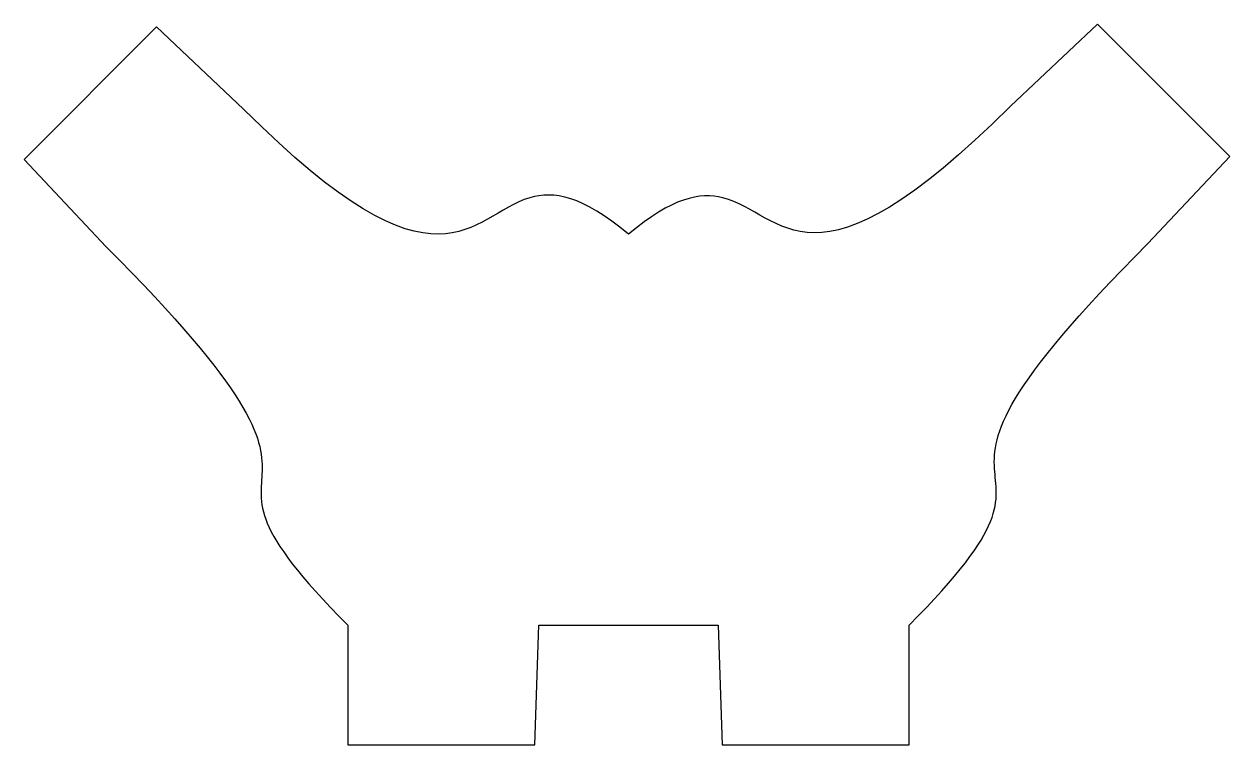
# Model space of a CAD drawing. Extents: x 15 to 401, y -450 to -8.
# Drawn here: x 241.26 to 273.48, y -401.76 to -382.5 of the extents above; entities that cross this region are included whole.
import ezdxf

# ---------------------------------------------------------------- set-up
doc = ezdxf.new("R2010")
doc.units = 0
doc.layers.add('LAYER_1', color=7, linetype='CONTINUOUS')

msp = doc.modelspace()

# ---------------------------------------------------------------- linework, layer by layer
at = {"layer": 'LAYER_1'}
msp.add_open_spline([(271.294, -388.37), (263.476, -396.188), (270.31, -393.169), (264.912, -398.562), (264.912, -398.562), (264.912, -401.762), (264.912, -401.762), (264.912, -401.762), (259.913, -401.762), (259.913, -401.762), (259.913, -401.762), (259.814, -398.562), (259.814, -398.562), (259.814, -398.562), (255.013, -398.562), (255.013, -398.562), (255.013, -398.562), (254.914, -401.762), (254.914, -401.762), (254.914, -401.762), (249.912, -401.762), (249.912, -401.762), (249.912, -401.762), (249.912, -398.562), (249.912, -398.562), (244.599, -393.249), (251.267, -396.266), (243.453, -388.452), (243.453, -388.452), (241.262, -386.117), (241.262, -386.117), (241.262, -386.117), (244.797, -382.581), (244.797, -382.581), (244.797, -382.581), (247.129, -384.776), (247.129, -384.776), (252.409, -390.057), (253.171, -387.616), (254.777, -387.143), (255.408, -386.956), (256.177, -387.076), (257.412, -388.117), (258.583, -387.136), (259.324, -386.991), (259.934, -387.147), (261.554, -387.552), (262.27, -390.043), (267.618, -384.695), (267.618, -384.695), (269.949, -382.504), (269.949, -382.504), (269.949, -382.504), (273.485, -386.039), (273.485, -386.039), (273.485, -386.039), (271.294, -388.37), (271.294, -388.37)], degree=3, knots=[0, 0, 0, 0, 1, 1, 1, 2, 2, 2, 3, 3, 3, 4, 4, 4, 5, 5, 5, 6, 6, 6, 7, 7, 7, 8, 8, 8, 9, 9, 9, 10, 10, 10, 11, 11, 11, 12, 12, 12, 13, 13, 13, 14, 14, 14, 15, 15, 15, 16, 16, 16, 17, 17, 17, 18, 18, 18, 19, 19, 19, 19], dxfattribs=at)

doc.saveas('drawing.dxf')
